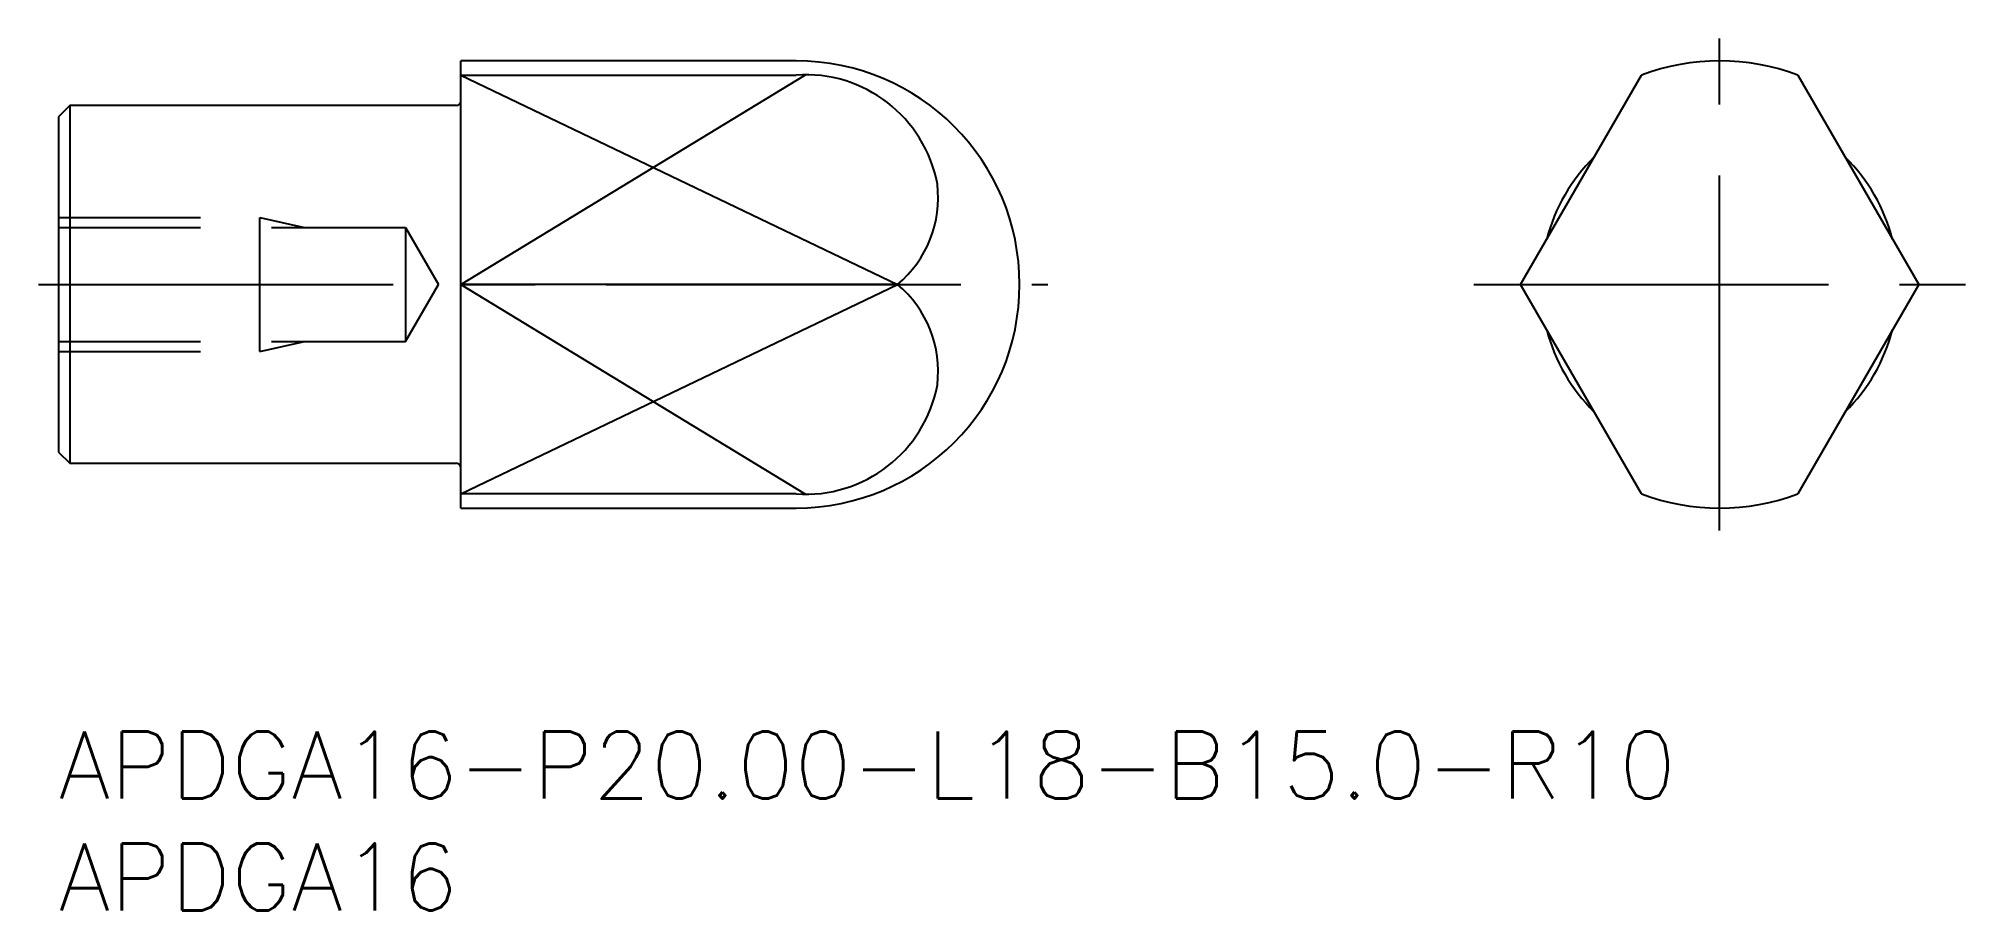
# Model space of a CAD drawing. Extents: x -0.9 to 85.3, y -8 to 31.
import ezdxf

# ---------------------------------------------------------------- set-up
doc = ezdxf.new("R2010")
doc.units = 0
doc.header["$LTSCALE"] = 0.5
doc.linetypes.add('CENTER', pattern=[50.8, 31.75, -6.35, 6.35, -6.35])
doc.linetypes.add('DASHED', pattern=[19.05, 12.7, -6.35])
for name, color, linetype in [('MSM_CENTER', 1, 'CENTER'), ('MSM_CONTINUOUS', 7, 'CONTINUOUS'), ('MSM_DASHED', 4, 'DASHED'), ('MSM_NARROW', 5, 'CONTINUOUS'), ('MSM_PART_NUMBER', 7, 'CONTINUOUS')]:
    doc.layers.add(name, color=color, linetype=linetype)
doc.styles.get("Standard").update_dxf_attribs({"font": 'txt.shx', "height": 1, "bigfont": 'bigfont.shx'})

# ---------------------------------------------------------------- blocks, each defined once
blk = doc.blocks.new('*U16')
at = {"layer": 'MSM_PART_NUMBER'}
blk.add_text('APDGA16-P20.00-L18-B15.0-R10', height=3, dxfattribs=at).set_placement((0, -3))
blk = doc.blocks.new('*U17')
at = {"layer": 'MSM_PART_NUMBER'}
blk.add_text('APDGA16', height=3, dxfattribs=at).set_placement((0, -8))

msp = doc.modelspace()

# ---------------------------------------------------------------- linework, layer by layer
at = {"layer": 'MSM_CENTER'}
for p, q in [((74.327, 9), (74.327, 31)), ((-0.9, 20), (44.26, 20)), ((63.327, 20), (85.327, 20))]:
    msp.add_line(p, q, dxfattribs=at)
at = {"layer": 'MSM_CONTINUOUS'}
for p, q in [((17.999, 10), (18, 30)), ((33, 30), (18, 30)), ((18, 29.367), (33, 29.367)), ((65.419, 20), (70.827, 29.367)), ((77.827, 29.367), (83.236, 20)), ((0.5, 28), (0, 27.5)), ((17.8, 28), (0.5, 28)), ((0.5, 28), (0.5, 12)), ((0, 27.5), (0, 12.5)), ((37.543, 20), (18, 20)), ((70.827, 10.633), (65.419, 20)), ((83.236, 20), (77.827, 10.633)), ((0, 12.5), (0.5, 12)), ((0.5, 12), (17.8, 12)), ((33, 10.633), (18, 10.633)), ((18, 10), (33, 10))]:
    msp.add_line(p, q, dxfattribs=at)
for centre, radius, start, end in [((33, 20), 10, 270, 90), ((33.423, 23.382), 6.001, 10.62869, 94.04121), ((74.327, 20), 10, 69.51268, 110.48732), ((17.8, 28.2), 0.2, 270, 0), ((74.327, 20), 8, 134.65604, 165.34396), ((74.327, 20), 8, 14.65604, 45.34396), ((34.266, 23.894), 5.09, 310.08704, 6.70916), ((34.266, 16.106), 5.09, 353.29084, 49.91296), ((74.327, 20), 8, 194.65604, 225.34396), ((74.327, 20), 8, 314.65604, 345.34396), ((33.423, 16.618), 6.001, 265.95879, 349.37131), ((17.8, 11.8), 0.2, 0, 90), ((74.327, 20), 10, 249.51268, 290.48732)]:
    msp.add_arc(centre, radius, start, end, dxfattribs=at)
at = {"layer": 'MSM_DASHED'}
for p, q in [((0, 23), (9, 23)), ((0, 22.55), (15.528, 22.55)), ((9, 17), (9, 23)), ((9, 23), (11, 22.55)), ((15.528, 22.55), (17, 20)), ((15.528, 22.55), (15.528, 17.45)), ((15.528, 17.45), (17, 20)), ((0, 17.45), (15.528, 17.45)), ((9, 17), (11, 17.45)), ((0, 17), (9, 17))]:
    msp.add_line(p, q, dxfattribs=at)
at = {"layer": 'MSM_NARROW'}
for p, q in [((18, 20), (33.423, 29.382)), ((18, 29.367), (37.543, 20)), ((18, 20), (33.423, 10.618)), ((18, 10.633), (37.543, 20))]:
    msp.add_line(p, q, dxfattribs=at)

# ---------------------------------------------------------------- block references
at = {"layer": 'MSM_CONTINUOUS'}
for name in ['*U16', '*U17']:
    msp.add_blockref(name, (0, 0), dxfattribs=at)

doc.saveas('drawing.dxf')
